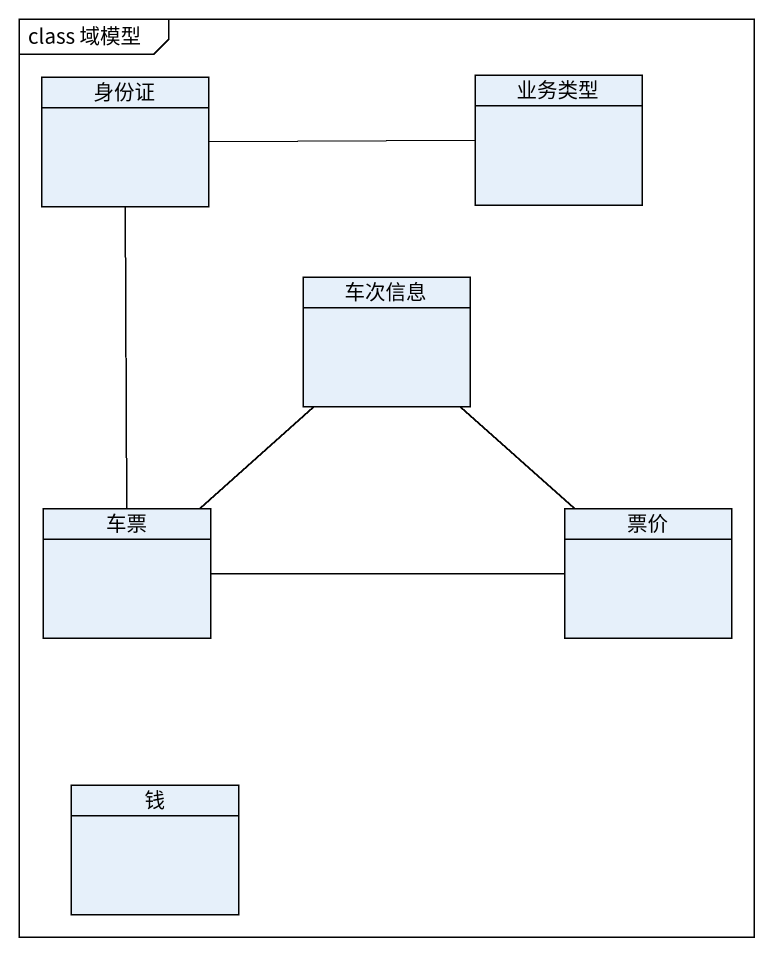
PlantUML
@startuml
mainframe class 域模型
hide circle
hide empty members
class 身份证
class 业务类型
class 车次信息
class 车票
class 票价
class 钱
身份证 -right- 业务类型
身份证 -- 车票
车次信息 -- 车票
车次信息 -- 票价
车票 -right- 票价
@enduml
